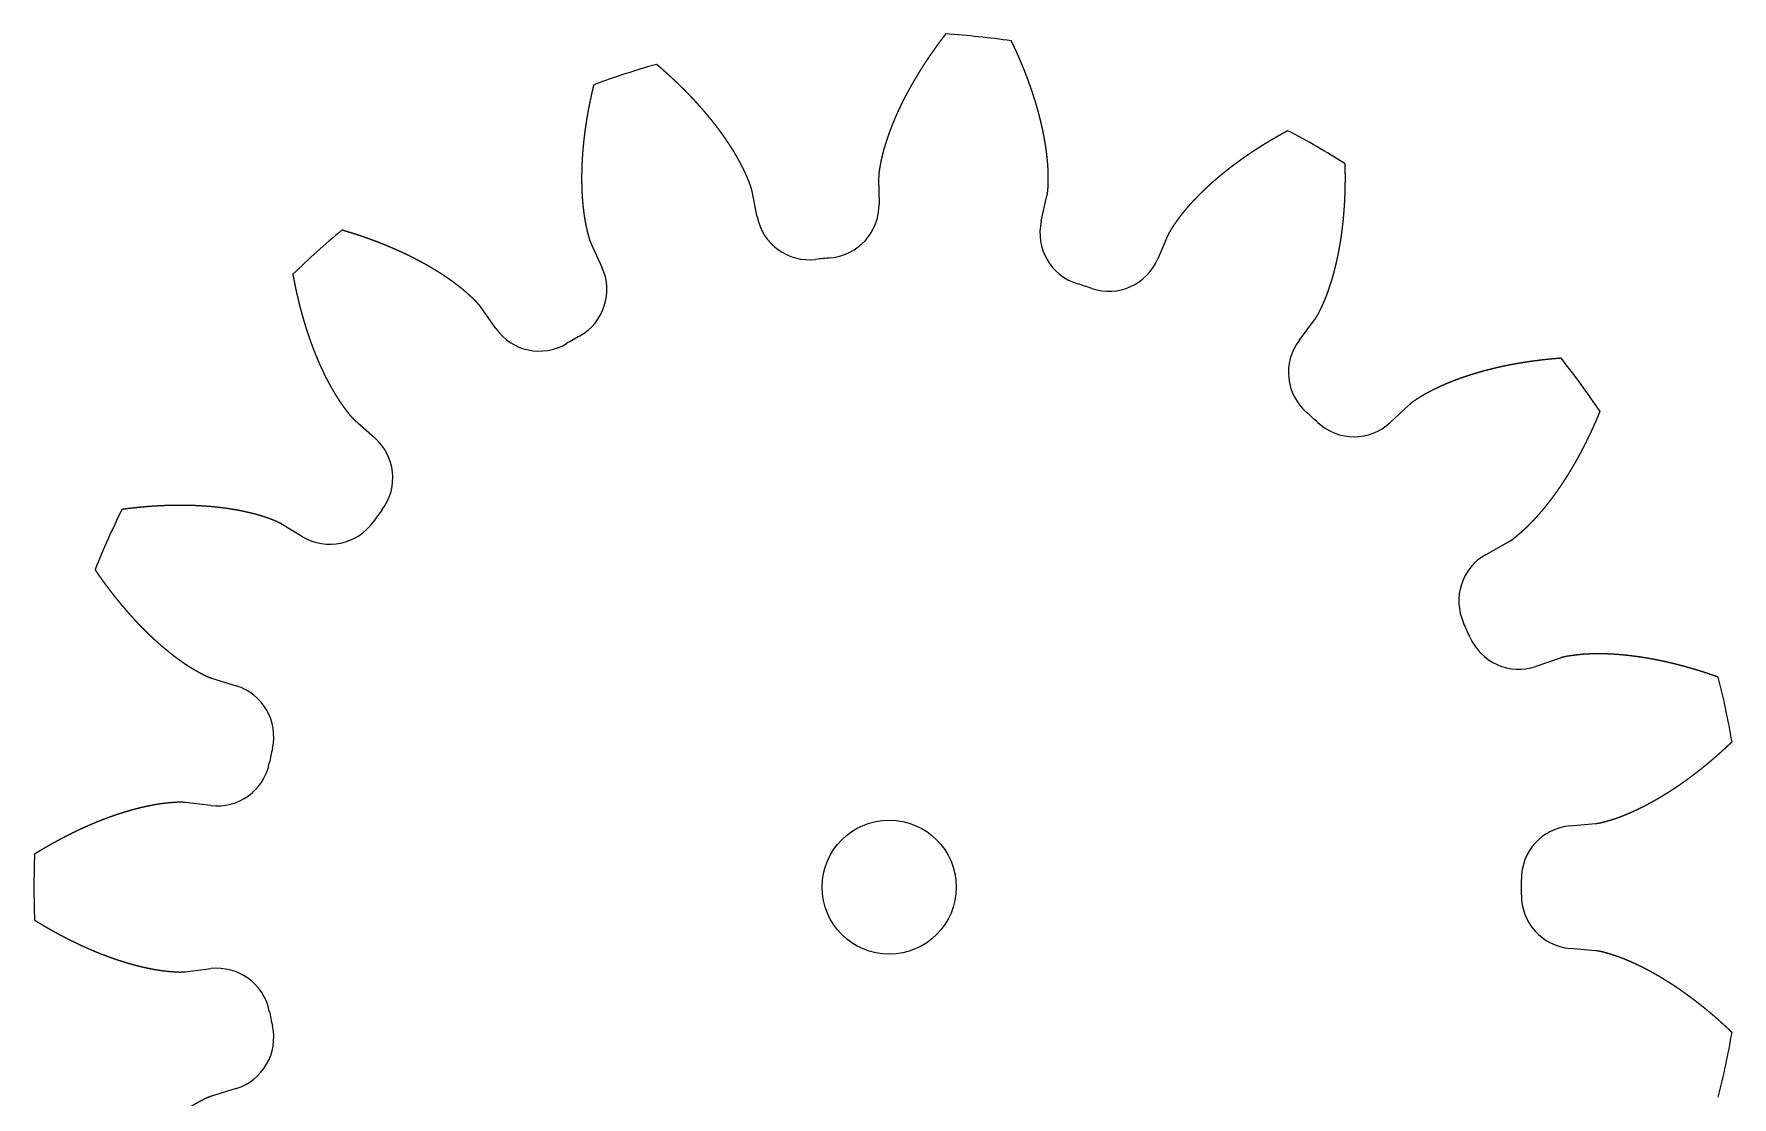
# Model space of a CAD drawing. Header units: millimetres. Extents: x -90 to 11, y -92 to 11.
# Drawn here: x -39.3 to 11.3, y -20.3 to 11.4 of the extents above; entities that cross this region are included whole.
import ezdxf

# ---------------------------------------------------------------- set-up
doc = ezdxf.new("R2010")
doc.units = ezdxf.units.MM
doc.header["$MEASUREMENT"] = 0

msp = doc.modelspace()

# ---------------------------------------------------------------- linework, layer by layer
for p, q in [((-14.098, 7.09), (-14.087, 6.321)), ((-17.721, 5.939), (-17.87, 6.694)), ((-9.25, 5.813), (-9.079, 6.563)), ((-22.669, 5.134), (-22.347, 4.436)), ((-5.472, 5.391), (-5.775, 4.684)), ((-25.511, 2.609), (-25.954, 3.238)), ((-1.563, 2.252), (-1.102, 2.867)), ((1.717, 0.329), (1.153, -0.193)), ((-29.704, -0.139), (-29.125, -0.645)), ((-31.273, -3.601), (-31.934, -3.207)), ((4.012, -4.128), (4.683, -3.753)), ((6.226, -7.218), (5.498, -7.466)), ((-33.986, -7.817), (-33.252, -8.045)), ((-34.011, -11.619), (-34.775, -11.527)), ((6.509, -12.224), (7.275, -12.154)), ((7.275, -15.947), (6.509, -15.878)), ((-34.775, -16.574), (-34.011, -16.482)), ((-33.252, -20.057), (-33.986, -20.284))]:
    msp.add_line(p, q)
msp.add_circle((-13.783, -14.051), 2)
for centre, radius, start, end in [((-13.783, -14.051), 25.5, 81.7877, 86.2123), ((-13.783, -14.051), 25.5, 105.7877, 110.2123), ((-13.783, -14.051), 25.5, 57.7877, 62.2123), ((-15.674, 6.298), 1.587, -84.6898, 0.8245), ((-16.164, 6.247), 1.588, 191.1755, 276.6898), ((-7.702, 5.46), 1.587, 167.1755, 252.6898), ((-13.783, -14.051), 25.5, 129.7877, 134.2123), ((-13.783, -14.051), 18.849, 95.3102, 96.6898), ((-7.234, 5.308), 1.588, 251.3102, 336.8245), ((-23.787, 3.77), 1.587, -60.6898, 24.8245), ((-13.783, -14.051), 18.849, 71.3102, 72.6898), ((-24.213, 3.524), 1.588, 215.1755, 300.6898), ((-13.783, -14.051), 18.849, 119.3102, 120.6898), ((-0.292, 1.3), 1.587, 143.1755, 228.6898), ((-13.783, -14.051), 25.5, 33.7877, 38.2123), ((-13.783, -14.051), 18.849, 47.3102, 48.6898), ((0.074, 0.971), 1.588, 227.3102, 312.8245), ((-30.171, -1.84), 1.587, -36.6898, 48.8245), ((-13.783, -14.051), 25.5, 153.7877, 158.2123), ((-13.783, -14.051), 18.849, 143.3102, 144.6898), ((-30.46, -2.238), 1.588, 239.1755, 324.6898), ((4.786, -5.514), 1.587, 119.1755, 204.6898), ((-13.783, -14.051), 18.849, 23.3102, 24.6898), ((4.986, -5.964), 1.588, 203.3102, 288.8245), ((-33.72, -9.561), 1.587, -12.6898, 72.8245), ((-13.783, -14.051), 25.5, 9.7877, 14.2123), ((-13.783, -14.051), 18.849, 167.3102, 168.6898), ((-33.823, -10.043), 1.588, 263.1755, 348.6898), ((6.652, -13.805), 1.587, 95.1755, 180.6898), ((-13.783, -14.051), 25.5, 177.7877, 182.2123), ((-13.783, -14.051), 18.849, -0.6898, 0.6898), ((6.652, -14.297), 1.587, 179.3102, 264.8245), ((-33.823, -18.059), 1.588, 11.3102, 96.8245), ((-33.72, -18.54), 1.587, -72.8245, 12.6898), ((-13.783, -14.051), 18.849, 191.3102, 192.6898), ((-13.783, -14.051), 25.5, 345.7877, 350.2123)]:
    msp.add_arc(centre, radius, start, end)
for points in [[(-12.098, 11.394), (-12.107, 11.382), (-12.125, 11.359), (-12.152, 11.325), (-12.187, 11.278), (-12.23, 11.221), (-12.274, 11.163), (-12.317, 11.104), (-12.359, 11.046), (-12.401, 10.988), (-12.443, 10.929), (-12.485, 10.871), (-12.526, 10.812), (-12.566, 10.753), (-12.607, 10.694), (-12.646, 10.635), (-12.686, 10.575), (-12.725, 10.516), (-12.764, 10.456), (-12.802, 10.397), (-12.84, 10.337), (-12.877, 10.277), (-12.914, 10.217), (-12.951, 10.157), (-12.987, 10.097), (-13.023, 10.036), (-13.058, 9.976), (-13.093, 9.915), (-13.128, 9.854), (-13.162, 9.794), (-13.195, 9.733), (-13.229, 9.672), (-13.261, 9.61), (-13.294, 9.549), (-13.325, 9.488), (-13.357, 9.426), (-13.388, 9.365), (-13.418, 9.303), (-13.448, 9.241), (-13.477, 9.179), (-13.506, 9.117), (-13.535, 9.055), (-13.563, 8.993), (-13.59, 8.931), (-13.617, 8.868), (-13.643, 8.806), (-13.669, 8.743), (-13.695, 8.681), (-13.719, 8.618), (-13.744, 8.555), (-13.767, 8.492), (-13.79, 8.429), (-13.813, 8.366), (-13.834, 8.303), (-13.856, 8.24), (-13.876, 8.177), (-13.896, 8.113), (-13.915, 8.05), (-13.934, 7.986), (-13.952, 7.923), (-13.969, 7.859), (-13.986, 7.795), (-14.001, 7.732), (-14.015, 7.668), (-14.029, 7.604), (-14.041, 7.54), (-14.054, 7.476), (-14.065, 7.411), (-14.076, 7.347), (-14.086, 7.283), (-14.093, 7.219), (-14.097, 7.168), (-14.098, 7.129), (-14.098, 7.103), (-14.098, 7.09)], [(-9.079, 6.563), (-9.076, 6.575), (-9.071, 6.6), (-9.064, 6.639), (-9.057, 6.69), (-9.051, 6.754), (-9.047, 6.819), (-9.044, 6.884), (-9.042, 6.949), (-9.041, 7.014), (-9.04, 7.079), (-9.04, 7.145), (-9.041, 7.21), (-9.042, 7.276), (-9.045, 7.342), (-9.049, 7.407), (-9.053, 7.473), (-9.058, 7.539), (-9.064, 7.605), (-9.07, 7.672), (-9.077, 7.738), (-9.085, 7.804), (-9.093, 7.87), (-9.102, 7.937), (-9.111, 8.003), (-9.121, 8.069), (-9.132, 8.136), (-9.143, 8.202), (-9.155, 8.269), (-9.167, 8.336), (-9.18, 8.402), (-9.193, 8.469), (-9.207, 8.535), (-9.221, 8.602), (-9.236, 8.669), (-9.252, 8.735), (-9.268, 8.802), (-9.284, 8.869), (-9.301, 8.935), (-9.318, 9.002), (-9.336, 9.069), (-9.355, 9.135), (-9.374, 9.202), (-9.393, 9.268), (-9.413, 9.335), (-9.433, 9.402), (-9.453, 9.468), (-9.475, 9.535), (-9.496, 9.601), (-9.518, 9.668), (-9.541, 9.734), (-9.564, 9.801), (-9.587, 9.867), (-9.611, 9.934), (-9.635, 10), (-9.659, 10.066), (-9.684, 10.133), (-9.71, 10.199), (-9.736, 10.265), (-9.762, 10.332), (-9.789, 10.398), (-9.816, 10.464), (-9.843, 10.53), (-9.871, 10.596), (-9.9, 10.662), (-9.928, 10.728), (-9.957, 10.794), (-9.987, 10.86), (-10.017, 10.925), (-10.047, 10.991), (-10.078, 11.057), (-10.103, 11.109), (-10.121, 11.149), (-10.134, 11.175), (-10.14, 11.188)], [(-17.87, 6.694), (-17.872, 6.706), (-17.878, 6.732), (-17.887, 6.769), (-17.901, 6.819), (-17.922, 6.88), (-17.945, 6.941), (-17.969, 7.001), (-17.994, 7.061), (-18.019, 7.122), (-18.044, 7.182), (-18.071, 7.241), (-18.098, 7.301), (-18.126, 7.36), (-18.155, 7.419), (-18.186, 7.478), (-18.217, 7.536), (-18.248, 7.594), (-18.28, 7.653), (-18.313, 7.71), (-18.346, 7.768), (-18.38, 7.825), (-18.414, 7.883), (-18.449, 7.94), (-18.485, 7.997), (-18.521, 8.053), (-18.558, 8.11), (-18.595, 8.166), (-18.633, 8.222), (-18.671, 8.278), (-18.71, 8.333), (-18.749, 8.389), (-18.789, 8.444), (-18.829, 8.499), (-18.87, 8.554), (-18.911, 8.608), (-18.953, 8.663), (-18.995, 8.717), (-19.038, 8.771), (-19.081, 8.825), (-19.124, 8.878), (-19.168, 8.932), (-19.212, 8.985), (-19.257, 9.038), (-19.302, 9.091), (-19.348, 9.143), (-19.394, 9.196), (-19.44, 9.248), (-19.487, 9.3), (-19.534, 9.352), (-19.582, 9.404), (-19.63, 9.455), (-19.678, 9.506), (-19.727, 9.557), (-19.776, 9.608), (-19.825, 9.659), (-19.875, 9.709), (-19.925, 9.759), (-19.976, 9.809), (-20.027, 9.859), (-20.078, 9.909), (-20.13, 9.958), (-20.182, 10.007), (-20.234, 10.056), (-20.287, 10.105), (-20.34, 10.153), (-20.393, 10.202), (-20.447, 10.25), (-20.501, 10.298), (-20.555, 10.346), (-20.61, 10.393), (-20.654, 10.431), (-20.687, 10.459), (-20.71, 10.478), (-20.721, 10.487)], [(-22.593, 9.879), (-22.596, 9.865), (-22.603, 9.837), (-22.614, 9.794), (-22.627, 9.738), (-22.643, 9.667), (-22.659, 9.597), (-22.675, 9.526), (-22.69, 9.455), (-22.705, 9.385), (-22.719, 9.315), (-22.733, 9.244), (-22.747, 9.174), (-22.76, 9.103), (-22.773, 9.033), (-22.785, 8.963), (-22.797, 8.893), (-22.809, 8.822), (-22.82, 8.752), (-22.83, 8.682), (-22.841, 8.612), (-22.85, 8.542), (-22.86, 8.472), (-22.869, 8.402), (-22.877, 8.333), (-22.886, 8.263), (-22.893, 8.193), (-22.901, 8.124), (-22.907, 8.054), (-22.914, 7.985), (-22.92, 7.915), (-22.925, 7.846), (-22.93, 7.777), (-22.935, 7.708), (-22.939, 7.639), (-22.942, 7.57), (-22.946, 7.501), (-22.948, 7.432), (-22.951, 7.364), (-22.952, 7.295), (-22.953, 7.227), (-22.954, 7.159), (-22.954, 7.09), (-22.954, 7.022), (-22.953, 6.954), (-22.952, 6.887), (-22.95, 6.819), (-22.948, 6.752), (-22.945, 6.684), (-22.942, 6.617), (-22.938, 6.55), (-22.933, 6.483), (-22.928, 6.416), (-22.922, 6.35), (-22.916, 6.283), (-22.909, 6.217), (-22.901, 6.151), (-22.893, 6.085), (-22.884, 6.02), (-22.875, 5.954), (-22.865, 5.889), (-22.854, 5.824), (-22.842, 5.76), (-22.829, 5.695), (-22.815, 5.632), (-22.801, 5.568), (-22.786, 5.504), (-22.77, 5.441), (-22.754, 5.378), (-22.737, 5.316), (-22.718, 5.254), (-22.7, 5.205), (-22.685, 5.17), (-22.675, 5.146), (-22.669, 5.134)], [(-1.895, 8.509), (-1.908, 8.502), (-1.933, 8.488), (-1.972, 8.467), (-2.023, 8.439), (-2.086, 8.404), (-2.149, 8.369), (-2.212, 8.333), (-2.274, 8.297), (-2.337, 8.261), (-2.399, 8.225), (-2.46, 8.188), (-2.522, 8.151), (-2.583, 8.114), (-2.644, 8.076), (-2.704, 8.038), (-2.764, 8), (-2.824, 7.962), (-2.884, 7.923), (-2.943, 7.884), (-3.002, 7.845), (-3.061, 7.805), (-3.119, 7.766), (-3.177, 7.726), (-3.234, 7.685), (-3.292, 7.645), (-3.348, 7.604), (-3.405, 7.563), (-3.461, 7.521), (-3.517, 7.48), (-3.573, 7.438), (-3.628, 7.395), (-3.683, 7.353), (-3.737, 7.31), (-3.791, 7.267), (-3.845, 7.223), (-3.898, 7.18), (-3.951, 7.136), (-4.003, 7.091), (-4.055, 7.047), (-4.107, 7.002), (-4.158, 6.957), (-4.209, 6.911), (-4.259, 6.866), (-4.309, 6.82), (-4.359, 6.773), (-4.408, 6.727), (-4.456, 6.68), (-4.505, 6.633), (-4.552, 6.585), (-4.599, 6.537), (-4.646, 6.489), (-4.692, 6.44), (-4.738, 6.392), (-4.783, 6.342), (-4.827, 6.293), (-4.871, 6.243), (-4.915, 6.193), (-4.958, 6.143), (-5, 6.092), (-5.042, 6.041), (-5.083, 5.989), (-5.123, 5.937), (-5.162, 5.885), (-5.2, 5.832), (-5.237, 5.778), (-5.275, 5.725), (-5.311, 5.671), (-5.347, 5.617), (-5.382, 5.562), (-5.415, 5.506), (-5.44, 5.461), (-5.456, 5.426), (-5.467, 5.402), (-5.472, 5.391)], [(-1.102, 2.867), (-1.094, 2.878), (-1.079, 2.899), (-1.057, 2.931), (-1.03, 2.974), (-0.998, 3.031), (-0.968, 3.088), (-0.939, 3.147), (-0.911, 3.205), (-0.883, 3.264), (-0.856, 3.324), (-0.829, 3.383), (-0.803, 3.443), (-0.778, 3.504), (-0.754, 3.565), (-0.73, 3.627), (-0.707, 3.689), (-0.685, 3.751), (-0.664, 3.814), (-0.642, 3.877), (-0.622, 3.94), (-0.602, 4.004), (-0.582, 4.068), (-0.563, 4.132), (-0.545, 4.196), (-0.527, 4.261), (-0.51, 4.326), (-0.493, 4.391), (-0.477, 4.457), (-0.461, 4.523), (-0.445, 4.589), (-0.431, 4.655), (-0.416, 4.722), (-0.402, 4.788), (-0.389, 4.855), (-0.376, 4.922), (-0.363, 4.99), (-0.351, 5.057), (-0.339, 5.125), (-0.328, 5.193), (-0.317, 5.261), (-0.307, 5.33), (-0.297, 5.398), (-0.288, 5.467), (-0.279, 5.536), (-0.27, 5.605), (-0.262, 5.674), (-0.254, 5.743), (-0.247, 5.813), (-0.24, 5.883), (-0.233, 5.953), (-0.227, 6.023), (-0.221, 6.093), (-0.216, 6.163), (-0.211, 6.234), (-0.207, 6.304), (-0.202, 6.375), (-0.199, 6.446), (-0.195, 6.517), (-0.193, 6.588), (-0.19, 6.659), (-0.188, 6.731), (-0.186, 6.802), (-0.185, 6.874), (-0.184, 6.946), (-0.183, 7.018), (-0.183, 7.09), (-0.183, 7.162), (-0.184, 7.234), (-0.185, 7.307), (-0.186, 7.379), (-0.187, 7.437), (-0.189, 7.481), (-0.189, 7.51), (-0.19, 7.524)], [(-25.954, 3.238), (-25.962, 3.248), (-25.977, 3.269), (-26, 3.3), (-26.034, 3.339), (-26.077, 3.387), (-26.123, 3.433), (-26.169, 3.479), (-26.217, 3.524), (-26.264, 3.568), (-26.312, 3.613), (-26.36, 3.656), (-26.409, 3.7), (-26.459, 3.742), (-26.51, 3.784), (-26.561, 3.826), (-26.613, 3.867), (-26.666, 3.907), (-26.719, 3.947), (-26.772, 3.986), (-26.826, 4.026), (-26.88, 4.064), (-26.935, 4.103), (-26.99, 4.141), (-27.046, 4.178), (-27.102, 4.215), (-27.159, 4.251), (-27.215, 4.288), (-27.273, 4.323), (-27.33, 4.359), (-27.388, 4.394), (-27.447, 4.429), (-27.506, 4.463), (-27.565, 4.497), (-27.624, 4.53), (-27.684, 4.563), (-27.744, 4.596), (-27.805, 4.628), (-27.866, 4.66), (-27.927, 4.692), (-27.988, 4.723), (-28.05, 4.754), (-28.112, 4.785), (-28.175, 4.815), (-28.238, 4.845), (-28.301, 4.875), (-28.364, 4.904), (-28.427, 4.933), (-28.491, 4.961), (-28.556, 4.989), (-28.62, 5.017), (-28.685, 5.045), (-28.75, 5.072), (-28.815, 5.099), (-28.88, 5.125), (-28.946, 5.151), (-29.012, 5.177), (-29.079, 5.202), (-29.145, 5.227), (-29.212, 5.252), (-29.279, 5.277), (-29.346, 5.301), (-29.414, 5.325), (-29.481, 5.348), (-29.549, 5.371), (-29.618, 5.394), (-29.686, 5.416), (-29.755, 5.438), (-29.824, 5.46), (-29.893, 5.482), (-29.962, 5.503), (-30.018, 5.52), (-30.06, 5.532), (-30.087, 5.54), (-30.101, 5.544)], [(-31.564, 4.227), (-31.562, 4.212), (-31.557, 4.184), (-31.549, 4.141), (-31.538, 4.084), (-31.524, 4.013), (-31.51, 3.942), (-31.496, 3.871), (-31.481, 3.8), (-31.466, 3.73), (-31.45, 3.66), (-31.434, 3.59), (-31.418, 3.52), (-31.401, 3.45), (-31.384, 3.381), (-31.367, 3.312), (-31.35, 3.243), (-31.331, 3.174), (-31.313, 3.105), (-31.294, 3.037), (-31.275, 2.969), (-31.256, 2.901), (-31.236, 2.833), (-31.216, 2.766), (-31.195, 2.698), (-31.174, 2.631), (-31.153, 2.565), (-31.131, 2.498), (-31.109, 2.432), (-31.087, 2.366), (-31.064, 2.3), (-31.041, 2.235), (-31.017, 2.169), (-30.993, 2.104), (-30.969, 2.04), (-30.944, 1.975), (-30.919, 1.911), (-30.894, 1.847), (-30.868, 1.784), (-30.842, 1.72), (-30.815, 1.657), (-30.788, 1.595), (-30.76, 1.532), (-30.732, 1.47), (-30.704, 1.408), (-30.675, 1.347), (-30.646, 1.286), (-30.617, 1.225), (-30.587, 1.165), (-30.556, 1.105), (-30.525, 1.045), (-30.494, 0.986), (-30.462, 0.927), (-30.43, 0.869), (-30.397, 0.811), (-30.363, 0.753), (-30.33, 0.696), (-30.295, 0.639), (-30.261, 0.583), (-30.226, 0.527), (-30.19, 0.471), (-30.153, 0.416), (-30.116, 0.362), (-30.078, 0.309), (-30.04, 0.256), (-30, 0.204), (-29.961, 0.152), (-29.921, 0.1), (-29.881, 0.049), (-29.84, -0.001), (-29.797, -0.049), (-29.761, -0.086), (-29.733, -0.113), (-29.714, -0.13), (-29.704, -0.139)], [(6.253, 1.723), (6.239, 1.722), (6.21, 1.72), (6.166, 1.716), (6.108, 1.712), (6.036, 1.705), (5.964, 1.699), (5.892, 1.692), (5.82, 1.684), (5.749, 1.677), (5.677, 1.669), (5.606, 1.66), (5.535, 1.651), (5.464, 1.642), (5.393, 1.633), (5.322, 1.623), (5.252, 1.612), (5.182, 1.601), (5.111, 1.59), (5.042, 1.579), (4.972, 1.567), (4.902, 1.555), (4.833, 1.542), (4.764, 1.529), (4.695, 1.516), (4.626, 1.502), (4.557, 1.488), (4.489, 1.473), (4.42, 1.458), (4.352, 1.443), (4.285, 1.427), (4.217, 1.411), (4.15, 1.394), (4.083, 1.377), (4.016, 1.36), (3.949, 1.342), (3.883, 1.324), (3.816, 1.305), (3.751, 1.286), (3.685, 1.266), (3.619, 1.246), (3.554, 1.226), (3.489, 1.205), (3.425, 1.184), (3.36, 1.162), (3.296, 1.14), (3.233, 1.117), (3.169, 1.094), (3.106, 1.071), (3.043, 1.047), (2.98, 1.022), (2.918, 0.997), (2.856, 0.971), (2.795, 0.945), (2.734, 0.919), (2.673, 0.892), (2.612, 0.864), (2.552, 0.836), (2.493, 0.807), (2.433, 0.778), (2.374, 0.749), (2.316, 0.718), (2.258, 0.687), (2.201, 0.655), (2.145, 0.622), (2.089, 0.588), (2.033, 0.554), (1.978, 0.52), (1.923, 0.485), (1.869, 0.45), (1.816, 0.412), (1.775, 0.381), (1.746, 0.356), (1.726, 0.338), (1.717, 0.329)], [(4.683, -3.753), (4.694, -3.747), (4.717, -3.734), (4.75, -3.714), (4.793, -3.685), (4.844, -3.646), (4.895, -3.606), (4.945, -3.564), (4.995, -3.522), (5.044, -3.479), (5.093, -3.436), (5.142, -3.393), (5.19, -3.349), (5.238, -3.303), (5.285, -3.257), (5.331, -3.211), (5.377, -3.163), (5.423, -3.115), (5.468, -3.067), (5.513, -3.018), (5.558, -2.968), (5.602, -2.918), (5.646, -2.868), (5.689, -2.817), (5.732, -2.766), (5.775, -2.714), (5.817, -2.661), (5.859, -2.608), (5.901, -2.555), (5.942, -2.502), (5.983, -2.447), (6.023, -2.393), (6.064, -2.338), (6.103, -2.283), (6.143, -2.227), (6.182, -2.171), (6.221, -2.115), (6.26, -2.058), (6.298, -2.001), (6.336, -1.943), (6.373, -1.885), (6.411, -1.827), (6.447, -1.768), (6.484, -1.71), (6.52, -1.65), (6.556, -1.591), (6.592, -1.531), (6.627, -1.471), (6.662, -1.41), (6.697, -1.349), (6.731, -1.288), (6.766, -1.226), (6.799, -1.165), (6.833, -1.103), (6.866, -1.04), (6.899, -0.977), (6.931, -0.914), (6.964, -0.851), (6.995, -0.788), (7.027, -0.724), (7.058, -0.66), (7.089, -0.595), (7.12, -0.531), (7.151, -0.466), (7.181, -0.401), (7.21, -0.335), (7.24, -0.269), (7.269, -0.203), (7.298, -0.137), (7.326, -0.071), (7.355, -0.004), (7.377, 0.05), (7.394, 0.09), (7.405, 0.117), (7.41, 0.13)], [(-31.934, -3.207), (-31.945, -3.201), (-31.967, -3.188), (-32.001, -3.169), (-32.048, -3.147), (-32.107, -3.121), (-32.167, -3.098), (-32.228, -3.075), (-32.29, -3.053), (-32.351, -3.032), (-32.413, -3.011), (-32.475, -2.99), (-32.538, -2.971), (-32.6, -2.952), (-32.664, -2.934), (-32.728, -2.917), (-32.792, -2.901), (-32.856, -2.886), (-32.921, -2.871), (-32.986, -2.856), (-33.051, -2.842), (-33.116, -2.829), (-33.182, -2.816), (-33.247, -2.804), (-33.313, -2.793), (-33.38, -2.782), (-33.446, -2.771), (-33.513, -2.761), (-33.58, -2.752), (-33.647, -2.743), (-33.714, -2.735), (-33.782, -2.727), (-33.849, -2.719), (-33.917, -2.712), (-33.985, -2.706), (-34.053, -2.7), (-34.122, -2.695), (-34.19, -2.69), (-34.259, -2.685), (-34.327, -2.681), (-34.396, -2.678), (-34.465, -2.674), (-34.535, -2.672), (-34.604, -2.67), (-34.673, -2.668), (-34.743, -2.666), (-34.813, -2.665), (-34.883, -2.665), (-34.953, -2.665), (-35.023, -2.665), (-35.093, -2.666), (-35.163, -2.667), (-35.234, -2.669), (-35.304, -2.671), (-35.375, -2.674), (-35.445, -2.676), (-35.516, -2.68), (-35.587, -2.683), (-35.658, -2.688), (-35.729, -2.692), (-35.8, -2.697), (-35.872, -2.702), (-35.943, -2.708), (-36.014, -2.714), (-36.086, -2.721), (-36.157, -2.728), (-36.229, -2.735), (-36.301, -2.743), (-36.373, -2.751), (-36.444, -2.759), (-36.516, -2.768), (-36.574, -2.776), (-36.617, -2.781), (-36.646, -2.785), (-36.66, -2.787)], [(-37.461, -4.586), (-37.453, -4.598), (-37.437, -4.622), (-37.412, -4.658), (-37.379, -4.706), (-37.337, -4.765), (-37.296, -4.824), (-37.254, -4.883), (-37.211, -4.941), (-37.169, -5), (-37.126, -5.057), (-37.083, -5.115), (-37.04, -5.172), (-36.996, -5.229), (-36.953, -5.285), (-36.909, -5.342), (-36.865, -5.397), (-36.82, -5.453), (-36.775, -5.508), (-36.731, -5.563), (-36.685, -5.618), (-36.64, -5.672), (-36.594, -5.725), (-36.548, -5.779), (-36.502, -5.832), (-36.456, -5.885), (-36.409, -5.937), (-36.362, -5.989), (-36.315, -6.04), (-36.268, -6.092), (-36.221, -6.143), (-36.173, -6.193), (-36.125, -6.243), (-36.076, -6.293), (-36.028, -6.342), (-35.979, -6.391), (-35.93, -6.439), (-35.881, -6.487), (-35.831, -6.535), (-35.781, -6.582), (-35.731, -6.628), (-35.681, -6.675), (-35.631, -6.72), (-35.58, -6.766), (-35.529, -6.811), (-35.478, -6.855), (-35.426, -6.899), (-35.374, -6.942), (-35.322, -6.985), (-35.27, -7.028), (-35.218, -7.07), (-35.165, -7.111), (-35.112, -7.152), (-35.059, -7.192), (-35.005, -7.232), (-34.951, -7.271), (-34.897, -7.309), (-34.843, -7.347), (-34.788, -7.385), (-34.733, -7.422), (-34.678, -7.458), (-34.622, -7.493), (-34.566, -7.527), (-34.51, -7.56), (-34.453, -7.593), (-34.396, -7.625), (-34.339, -7.656), (-34.282, -7.687), (-34.224, -7.717), (-34.166, -7.746), (-34.107, -7.773), (-34.06, -7.793), (-34.023, -7.806), (-33.999, -7.814), (-33.986, -7.817)], [(10.937, -7.79), (10.923, -7.785), (10.896, -7.775), (10.855, -7.761), (10.8, -7.741), (10.731, -7.718), (10.663, -7.695), (10.594, -7.672), (10.526, -7.649), (10.457, -7.627), (10.388, -7.606), (10.32, -7.584), (10.251, -7.563), (10.183, -7.543), (10.114, -7.523), (10.046, -7.503), (9.977, -7.484), (9.908, -7.465), (9.84, -7.447), (9.771, -7.429), (9.703, -7.411), (9.634, -7.394), (9.566, -7.378), (9.497, -7.361), (9.428, -7.346), (9.36, -7.33), (9.292, -7.315), (9.223, -7.301), (9.155, -7.287), (9.086, -7.273), (9.018, -7.26), (8.95, -7.247), (8.881, -7.235), (8.813, -7.223), (8.745, -7.212), (8.677, -7.201), (8.609, -7.191), (8.541, -7.181), (8.473, -7.172), (8.405, -7.163), (8.337, -7.154), (8.269, -7.146), (8.201, -7.139), (8.133, -7.132), (8.066, -7.126), (7.998, -7.12), (7.931, -7.115), (7.863, -7.11), (7.796, -7.106), (7.729, -7.102), (7.662, -7.099), (7.595, -7.097), (7.528, -7.095), (7.461, -7.094), (7.394, -7.093), (7.328, -7.093), (7.261, -7.094), (7.195, -7.095), (7.129, -7.097), (7.063, -7.099), (6.997, -7.103), (6.931, -7.107), (6.866, -7.112), (6.801, -7.118), (6.736, -7.125), (6.671, -7.133), (6.606, -7.141), (6.542, -7.15), (6.477, -7.159), (6.413, -7.17), (6.35, -7.183), (6.3, -7.195), (6.263, -7.206), (6.238, -7.214), (6.226, -7.218)], [(7.275, -12.154), (7.288, -12.153), (7.314, -12.15), (7.352, -12.145), (7.403, -12.136), (7.466, -12.122), (7.529, -12.106), (7.591, -12.088), (7.654, -12.07), (7.716, -12.051), (7.779, -12.032), (7.841, -12.012), (7.903, -11.991), (7.965, -11.969), (8.026, -11.946), (8.088, -11.922), (8.149, -11.898), (8.21, -11.872), (8.272, -11.846), (8.333, -11.82), (8.393, -11.793), (8.454, -11.765), (8.515, -11.737), (8.575, -11.708), (8.635, -11.679), (8.695, -11.649), (8.755, -11.618), (8.815, -11.587), (8.875, -11.555), (8.934, -11.523), (8.993, -11.49), (9.053, -11.457), (9.112, -11.423), (9.171, -11.389), (9.229, -11.354), (9.288, -11.319), (9.346, -11.283), (9.405, -11.247), (9.463, -11.21), (9.521, -11.173), (9.579, -11.135), (9.637, -11.097), (9.694, -11.059), (9.752, -11.02), (9.809, -10.98), (9.866, -10.941), (9.923, -10.9), (9.98, -10.86), (10.036, -10.819), (10.093, -10.777), (10.149, -10.735), (10.205, -10.693), (10.261, -10.65), (10.317, -10.607), (10.373, -10.564), (10.428, -10.52), (10.483, -10.475), (10.539, -10.431), (10.594, -10.386), (10.648, -10.34), (10.703, -10.294), (10.758, -10.248), (10.812, -10.201), (10.866, -10.155), (10.92, -10.107), (10.974, -10.06), (11.028, -10.011), (11.081, -9.963), (11.135, -9.914), (11.188, -9.865), (11.241, -9.816), (11.283, -9.776), (11.314, -9.746), (11.336, -9.726), (11.346, -9.716)], [(-34.775, -11.527), (-34.788, -11.526), (-34.813, -11.523), (-34.852, -11.52), (-34.904, -11.519), (-34.968, -11.519), (-35.033, -11.522), (-35.098, -11.526), (-35.163, -11.531), (-35.228, -11.537), (-35.293, -11.543), (-35.358, -11.549), (-35.423, -11.557), (-35.488, -11.565), (-35.553, -11.575), (-35.618, -11.585), (-35.683, -11.597), (-35.748, -11.609), (-35.814, -11.621), (-35.879, -11.635), (-35.944, -11.648), (-36.009, -11.663), (-36.074, -11.678), (-36.139, -11.693), (-36.204, -11.71), (-36.269, -11.727), (-36.334, -11.744), (-36.399, -11.762), (-36.464, -11.781), (-36.529, -11.8), (-36.594, -11.82), (-36.659, -11.84), (-36.723, -11.861), (-36.788, -11.882), (-36.853, -11.904), (-36.917, -11.926), (-36.982, -11.949), (-37.047, -11.972), (-37.111, -11.996), (-37.176, -12.02), (-37.24, -12.045), (-37.304, -12.07), (-37.369, -12.096), (-37.433, -12.122), (-37.497, -12.149), (-37.561, -12.176), (-37.625, -12.203), (-37.689, -12.231), (-37.753, -12.26), (-37.817, -12.289), (-37.881, -12.318), (-37.945, -12.348), (-38.008, -12.378), (-38.072, -12.408), (-38.135, -12.439), (-38.199, -12.471), (-38.262, -12.503), (-38.325, -12.535), (-38.389, -12.567), (-38.452, -12.601), (-38.515, -12.634), (-38.578, -12.668), (-38.64, -12.702), (-38.703, -12.737), (-38.766, -12.772), (-38.828, -12.807), (-38.891, -12.843), (-38.953, -12.879), (-39.016, -12.916), (-39.078, -12.953), (-39.14, -12.99), (-39.19, -13.021), (-39.227, -13.043), (-39.251, -13.059), (-39.264, -13.066)], [(-39.264, -15.035), (-39.251, -15.043), (-39.227, -15.058), (-39.19, -15.081), (-39.14, -15.111), (-39.078, -15.148), (-39.016, -15.185), (-38.953, -15.222), (-38.891, -15.258), (-38.828, -15.294), (-38.766, -15.329), (-38.703, -15.364), (-38.64, -15.399), (-38.578, -15.433), (-38.515, -15.467), (-38.452, -15.501), (-38.389, -15.534), (-38.325, -15.566), (-38.262, -15.599), (-38.199, -15.631), (-38.135, -15.662), (-38.072, -15.693), (-38.008, -15.723), (-37.945, -15.754), (-37.881, -15.783), (-37.817, -15.813), (-37.753, -15.841), (-37.689, -15.87), (-37.625, -15.898), (-37.561, -15.925), (-37.497, -15.952), (-37.433, -15.979), (-37.369, -16.005), (-37.304, -16.031), (-37.24, -16.056), (-37.176, -16.081), (-37.111, -16.105), (-37.047, -16.129), (-36.982, -16.152), (-36.917, -16.175), (-36.853, -16.197), (-36.788, -16.219), (-36.723, -16.24), (-36.659, -16.261), (-36.594, -16.281), (-36.529, -16.301), (-36.464, -16.32), (-36.399, -16.339), (-36.334, -16.357), (-36.269, -16.375), (-36.204, -16.392), (-36.139, -16.408), (-36.074, -16.424), (-36.009, -16.439), (-35.944, -16.453), (-35.879, -16.467), (-35.814, -16.48), (-35.748, -16.493), (-35.683, -16.505), (-35.618, -16.516), (-35.553, -16.526), (-35.488, -16.536), (-35.423, -16.545), (-35.358, -16.552), (-35.293, -16.559), (-35.228, -16.565), (-35.163, -16.57), (-35.098, -16.575), (-35.033, -16.579), (-34.968, -16.582), (-34.904, -16.583), (-34.852, -16.581), (-34.813, -16.578), (-34.788, -16.575), (-34.775, -16.574)], [(11.346, -18.386), (11.336, -18.376), (11.314, -18.355), (11.283, -18.325), (11.241, -18.286), (11.188, -18.236), (11.135, -18.187), (11.081, -18.138), (11.028, -18.09), (10.974, -18.042), (10.92, -17.994), (10.866, -17.947), (10.812, -17.9), (10.758, -17.853), (10.703, -17.807), (10.648, -17.761), (10.594, -17.716), (10.539, -17.671), (10.483, -17.626), (10.428, -17.582), (10.373, -17.538), (10.317, -17.494), (10.261, -17.451), (10.205, -17.408), (10.149, -17.366), (10.093, -17.324), (10.036, -17.283), (9.98, -17.242), (9.923, -17.201), (9.866, -17.161), (9.809, -17.121), (9.752, -17.082), (9.694, -17.043), (9.637, -17.004), (9.579, -16.966), (9.521, -16.928), (9.463, -16.891), (9.405, -16.855), (9.346, -16.818), (9.288, -16.783), (9.229, -16.747), (9.171, -16.713), (9.112, -16.678), (9.053, -16.645), (8.993, -16.611), (8.934, -16.578), (8.875, -16.546), (8.815, -16.514), (8.755, -16.483), (8.695, -16.453), (8.635, -16.423), (8.575, -16.393), (8.515, -16.364), (8.454, -16.336), (8.393, -16.308), (8.333, -16.281), (8.272, -16.255), (8.21, -16.229), (8.149, -16.204), (8.088, -16.179), (8.026, -16.155), (7.965, -16.132), (7.903, -16.11), (7.841, -16.09), (7.779, -16.07), (7.716, -16.05), (7.654, -16.032), (7.591, -16.013), (7.529, -15.996), (7.466, -15.979), (7.403, -15.965), (7.352, -15.956), (7.314, -15.951), (7.288, -15.948), (7.275, -15.947)], [(-33.986, -20.284), (-33.999, -20.288), (-34.023, -20.296), (-34.06, -20.309), (-34.107, -20.328), (-34.166, -20.355), (-34.224, -20.384), (-34.282, -20.414), (-34.339, -20.445), (-34.396, -20.476), (-34.453, -20.508), (-34.51, -20.541), (-34.566, -20.574), (-34.622, -20.608), (-34.678, -20.644), (-34.733, -20.68), (-34.788, -20.717), (-34.843, -20.754), (-34.897, -20.792), (-34.951, -20.831), (-35.005, -20.87), (-35.059, -20.909), (-35.112, -20.949), (-35.165, -20.99), (-35.218, -21.032), (-35.27, -21.074), (-35.322, -21.116), (-35.374, -21.159), (-35.426, -21.202), (-35.478, -21.246), (-35.529, -21.291), (-35.58, -21.336), (-35.631, -21.381), (-35.681, -21.427), (-35.731, -21.473), (-35.781, -21.52), (-35.831, -21.567), (-35.881, -21.614), (-35.93, -21.662), (-35.979, -21.711), (-36.028, -21.759), (-36.076, -21.809), (-36.125, -21.858), (-36.173, -21.908), (-36.221, -21.959), (-36.268, -22.01), (-36.315, -22.061), (-36.362, -22.112), (-36.409, -22.164), (-36.456, -22.217), (-36.502, -22.269), (-36.548, -22.322), (-36.594, -22.376), (-36.64, -22.43), (-36.685, -22.484), (-36.731, -22.538), (-36.775, -22.593), (-36.82, -22.648), (-36.865, -22.704), (-36.909, -22.76), (-36.953, -22.816), (-36.996, -22.872), (-37.04, -22.929), (-37.083, -22.986), (-37.126, -23.044), (-37.169, -23.102), (-37.211, -23.16), (-37.254, -23.218), (-37.296, -23.277), (-37.337, -23.336), (-37.379, -23.396), (-37.412, -23.443), (-37.437, -23.479), (-37.453, -23.503), (-37.461, -23.515)]]:
    msp.add_open_spline(points, degree=5)

doc.saveas('drawing.dxf')
